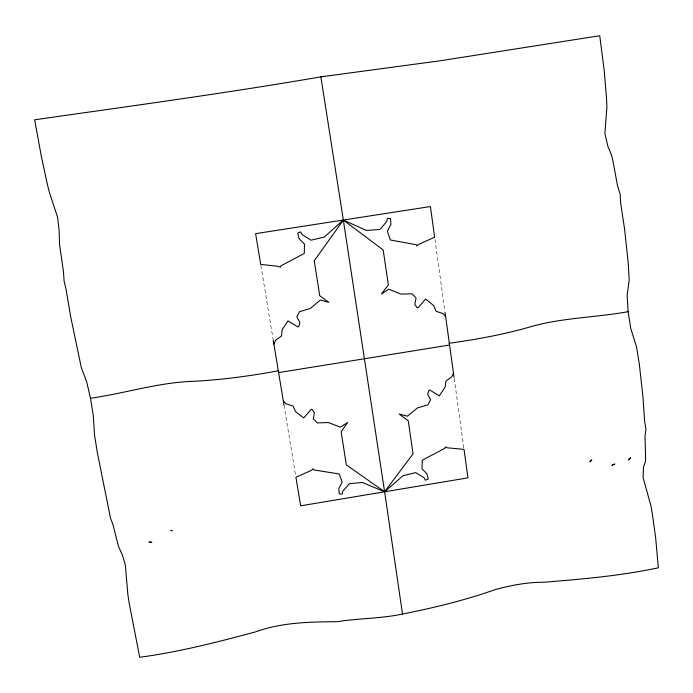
<?xml version="1.0" encoding="UTF-8"?>
<svg xmlns="http://www.w3.org/2000/svg" width="693" height="693" viewBox="0 0 693 693"><rect width="100%" height="100%" fill="white"/><g stroke="black" fill="none" stroke-linecap="round" stroke-linejoin="round"><path stroke-width="0.52" stroke-dasharray="3.46 2.6" d="M260.889 265.488L273.016 338.834M283.974 405.033L295.573 475.138M434.935 239.336L444.915 311.374M454.201 378.421L463.877 448.319"/><path stroke-width="1.04" d="M273.9 344.152L275.58 340.272L281.497 336.018L282.12 329.747L287.967 320.911L297.886 326.957L298.839 326.464L299.913 322.574L296.838 316.926L299.497 311.677L310.204 308.515L320.391 300.008L328.88 302.321L319.75 295.746L314.25 260.785L343.338 220.045L320.868 76.854C225.762 93.252 130.163 106.09 34.65 119.811L41.199 155.613L46.977 182.649L49.134 191.554L57.614 217.394L59.13 230.795L59.563 244.707L63.461 271.613L64.085 280.994L66.112 289.587L70.591 316.233L81.298 367.498L86.746 382.06L90.48 398.25L93.286 415.54L94.551 435.195L97.349 452.676L110.542 518.269L112.95 524.584L118.555 546.638L122.34 554.868L125.329 564.847L127.841 594.386L129.141 602.997L139.709 657.267C179.019 652.035 217.377 642.116 255.596 631.86C281.653 622.375 309.719 621.898 337.119 621.699C358.827 618.217 380.907 618.684 402.512 614.015C434 607.848 465.133 600.19 495.417 589.526C511.139 585.308 527.226 582.198 543.563 582.259C582.016 579.157 620.521 575.857 658.35 567.81L655.682 538.089L652.364 514.007L650.883 505.621L643.095 477.642L643.45 467.333L645.374 461.746L645.599 458.316L645.01 435.94L645.963 429.21L644.551 420.746L642.983 397.054L639.318 364.102L636.546 347.037L630.795 328.569L628.109 311.668L627.13 295.417L629.192 280.024L628.265 263.323L624.566 229.036L620.642 202.945L620.192 194.326L617.472 185.49L612.638 159.381L611.521 155.041L607.908 146.466L604.902 133.61L606.903 106.809L606.505 97.86L604.261 70.955L599.731 35.733L440.358 60.759L320.868 76.854M453.465 373.129L451.741 376.931L445.885 381.098L445.131 387.214L439.267 395.824L429.747 389.994L428.82 390.48L427.694 394.265L430.578 399.731L427.91 404.816L417.463 407.934L407.441 416.198L399.203 414.042L408.255 420.824L413.063 453.828L384.615 491.787L402.512 614.015M90.48 398.25C124.983 393.373 158.593 382.371 193.538 381.306C222.089 379.807 250.45 375.961 278.56 370.755L278.603 372.591L449.575 345.027M449.055 343.286C475.866 339.579 502.529 334.702 528.568 327.356C560.862 317.637 595.036 317.706 628.109 311.668M283.272 400.788L286.079 403.872L292.974 405.994L295.53 411.607L303.759 417.966L311.174 409.329L312.214 409.494L314.423 412.751L313.288 418.901L317.377 422.912L328.326 422.522L340.384 427.2L347.626 422.487L341.155 431.843L346.335 464.882L384.615 491.787L402.979 475.727L415.713 472.635L424.116 477.78L425.433 480.206L428.187 479.01L427.044 473.891L421.968 468.832L422.314 460.187L445.001 448.215L445.227 446.95L447.418 447.817L464.024 449.376L467.966 477.858L300.649 505.821L295.92 477.26L311.46 470.339L313.305 468.806L313.903 469.941L339.249 473.977L342.16 482.111L338.808 488.6L339.232 493.858L342.229 494.1L342.766 491.346L349.272 483.705L362.352 482.493L384.615 491.787L343.338 220.045L366.528 230.483L380.076 229.418L386.833 221.318L387.404 218.364L390.505 218.676L390.904 224.35L387.404 231.254L390.341 239.995L416.224 244.69L416.805 245.902L418.719 244.3L434.65 237.214L430.396 206.54L255.613 233.645L260.707 264.431L278.231 266.311L280.552 267.255L280.76 265.913L304.279 253.447L304.487 244.179L299.064 238.643L297.747 233.091L300.641 231.843L302.07 234.494L310.984 240.185L324.272 237.067L343.338 220.045L383.186 249.982L388.34 284.892L381.462 293.979L388.825 289.172L400.978 294.109L412.023 293.815L416.069 297.973L414.838 304.279L416.995 307.631L418.035 307.805L425.597 299.012L433.697 305.587L436.131 311.33L442.94 313.522L445.651 316.675M273.198 339.899L283.974 405.033M445.062 312.439L454.054 377.364M590.661 460.602L589.908 461.867L591.753 459.892L590.661 460.602M630.526 457.874L628.334 459.831L630.526 457.874M613.392 464.509L611.858 465.246L614.873 464.076L613.392 464.509M150.026 542.177L149.021 542.16L151.923 542.35L150.026 542.177M171.301 530.474L170.894 530.292L172.185 530.864L171.301 530.474"/></g></svg>
